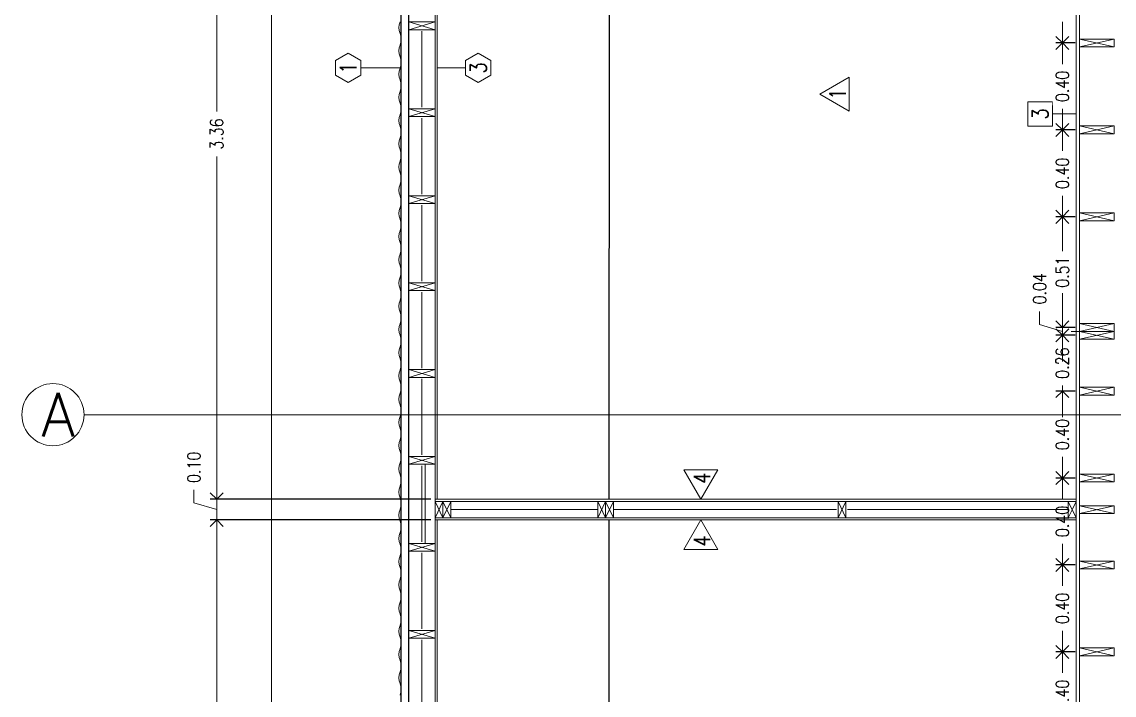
# Model space of a CAD drawing. Header units: metres. Extents: x -2 to 612, y -64 to 156.
# Drawn here: x 543.99 to 549.02, y 25.91 to 29.01 of the extents above; entities that cross this region are included whole.
import ezdxf
from ezdxf.enums import TextEntityAlignment as Align

# ---------------------------------------------------------------- set-up
doc = ezdxf.new("R2010")
doc.units = ezdxf.units.M
doc.header["$LTSCALE"] = 5
doc.header["$MEASUREMENT"] = 0
doc.layers.get('0').update_dxf_attribs({"color": 30})
doc.layers.get('DEFPOINTS').update_dxf_attribs({"color": 210})
doc.layers.add('_AUX', color=210, linetype='Continuous', lineweight=18, plot=False)
for name, color, linetype, lineweight in [('A-ANNO-DIMS', 3, 'Continuous', 18), ('A-ANNO-SYMB', 3, 'Continuous', 18), ('A-ANNO-TEXT', 3, 'Continuous', 18), ('A-DETL-MBND', 3, 'Continuous', 18), ('A-ELEV-IDEN', 3, 'Continuous', 18), ('A-ELEV-MBE2', 4, 'Continuous', 25), ('A-WALL-PATT', 8, 'Continuous', 18), ('A-WALL-STUD', 3, 'Continuous', 18)]:
    doc.layers.add(name, color=color, linetype=linetype, lineweight=lineweight)
doc.styles.add('E-ROMANS', font='romans.shx', dxfattribs={"width": 0.8})
doc.dimstyles.new('E-0050_ARW_12', dxfattribs={"dimscale": 0.001, "dimtxt": 60, "dimasz": 60, "dimexe": 30, "dimexo": 20, "dimgap": 30, "dimtad": 0, "dimzin": 0, "dimdsep": 46, "dimtxsty": 'E-ROMANS', "dimblk": 'OPEN90', "dimcen": 30, "dimclrd": 256, "dimclre": 256, "dimclrt": 256, "dimadec": 0, "dimazin": 0, "dimtfac": 1, "dimtmove": 1, "dimatfit": 3, "dimldrblk": 'OPEN90', "dimfxl": 1, "dimtfill": 1, "dimtolj": 1, "dimtzin": 0, "dimlwd": -1, "dimarcsym": 0})

# ---------------------------------------------------------------- blocks, each defined once
blk = doc.blocks.new('_Open90')
at = {"color": 0, "linetype": 'ByBlock', "lineweight": -2}
for p, q in [((0, 0), (-1, 0)), ((-0.5, 0.5), (0, 0)), ((0, 0), (-0.5, -0.5))]:
    blk.add_line(p, q, dxfattribs=at)
blk = doc.blocks.new('*D804')
at = {"layer": 'A-ANNO-DIMS', "lineweight": -2, "transparency": 16777216}
for p, q in [((548.8392, 26.1105), (548.751, 26.1105)), ((548.8392, 25.7105), (548.751, 25.7105))]:
    blk.add_line(p, q, dxfattribs=at)
at = {"layer": 'A-ANNO-DIMS', "transparency": 16777216}
for p, q in [((548.781, 26.0505), (548.781, 26.0137)), ((548.781, 25.7705), (548.781, 25.8074))]:
    blk.add_line(p, q, dxfattribs=at)
at = {"layer": 'DEFPOINTS', "color": 0, "transparency": 16777216}
for p in [(548.781, 26.1105), (548.8592, 26.1105), (548.8592, 25.7105)]:
    blk.add_point(p, dxfattribs=at)
at = {"layer": 'A-ANNO-DIMS', "transparency": 16777216, "xscale": 0.06, "yscale": 0.06, "zscale": 0.06}
for p, rotation in [((548.781, 26.1105), 90), ((548.781, 25.7105), 270)]:
    blk.add_blockref('_Open90', p, dxfattribs=dict(at, rotation=rotation))
at = {"layer": 'A-ANNO-DIMS', "transparency": 16777216, "insert": (548.781, 25.9105), "char_height": 0.06, "attachment_point": 5, "rotation": 90, "style": 'E-ROMANS', "bg_fill": 3, "box_fill_scale": 1.25, "bg_fill_color": 256, "bg_fill_true_color": 13158600, "bg_fill_transparency": 0}
blk.add_mtext('\\A1;0.40', dxfattribs=at)
blk = doc.blocks.new('*D805')
at = {"layer": 'A-ANNO-DIMS', "lineweight": -2, "transparency": 16777216}
for p, q in [((548.8392, 26.5105), (548.751, 26.5105)), ((548.8392, 26.1105), (548.751, 26.1105))]:
    blk.add_line(p, q, dxfattribs=at)
at = {"layer": 'A-ANNO-DIMS', "transparency": 16777216}
for p, q in [((548.781, 26.4505), (548.781, 26.4137)), ((548.781, 26.1705), (548.781, 26.2074))]:
    blk.add_line(p, q, dxfattribs=at)
at = {"layer": 'DEFPOINTS', "color": 0, "transparency": 16777216}
for p in [(548.781, 26.5105), (548.8592, 26.5105), (548.8592, 26.1105)]:
    blk.add_point(p, dxfattribs=at)
at = {"layer": 'A-ANNO-DIMS', "transparency": 16777216, "xscale": 0.06, "yscale": 0.06, "zscale": 0.06}
for p, rotation in [((548.781, 26.5105), 90), ((548.781, 26.1105), 270)]:
    blk.add_blockref('_Open90', p, dxfattribs=dict(at, rotation=rotation))
at = {"layer": 'A-ANNO-DIMS', "transparency": 16777216, "insert": (548.781, 26.3105), "char_height": 0.06, "attachment_point": 5, "rotation": 90, "style": 'E-ROMANS', "bg_fill": 3, "box_fill_scale": 1.25, "bg_fill_color": 256, "bg_fill_true_color": 13158600, "bg_fill_transparency": 0}
blk.add_mtext('\\A1;0.40', dxfattribs=at)
blk = doc.blocks.new('*D806')
at = {"layer": 'A-ANNO-DIMS', "lineweight": -2, "transparency": 16777216}
for p, q in [((548.8392, 26.9106), (548.751, 26.9106)), ((548.8392, 26.5105), (548.751, 26.5105))]:
    blk.add_line(p, q, dxfattribs=at)
at = {"layer": 'A-ANNO-DIMS', "transparency": 16777216}
for p, q in [((548.781, 26.8506), (548.781, 26.8137)), ((548.781, 26.5705), (548.781, 26.6074))]:
    blk.add_line(p, q, dxfattribs=at)
at = {"layer": 'DEFPOINTS', "color": 0, "transparency": 16777216}
for p in [(548.781, 26.9106), (548.8592, 26.9106), (548.8592, 26.5105)]:
    blk.add_point(p, dxfattribs=at)
at = {"layer": 'A-ANNO-DIMS', "transparency": 16777216, "xscale": 0.06, "yscale": 0.06, "zscale": 0.06}
for p, rotation in [((548.781, 26.9106), 90), ((548.781, 26.5105), 270)]:
    blk.add_blockref('_Open90', p, dxfattribs=dict(at, rotation=rotation))
at = {"layer": 'A-ANNO-DIMS', "transparency": 16777216, "insert": (548.781, 26.7105), "char_height": 0.06, "attachment_point": 5, "rotation": 90, "style": 'E-ROMANS', "bg_fill": 3, "box_fill_scale": 1.25, "bg_fill_color": 256, "bg_fill_true_color": 13158600, "bg_fill_transparency": 0}
blk.add_mtext('\\A1;0.40', dxfattribs=at)
blk = doc.blocks.new('*D807')
at = {"layer": 'A-ANNO-DIMS', "lineweight": -2, "transparency": 16777216}
for p, q in [((548.8392, 27.3105), (548.751, 27.3105)), ((548.8392, 26.9106), (548.751, 26.9106))]:
    blk.add_line(p, q, dxfattribs=at)
at = {"layer": 'A-ANNO-DIMS', "transparency": 16777216}
for p, q in [((548.781, 27.2505), (548.781, 27.2137)), ((548.781, 26.9706), (548.781, 27.0074))]:
    blk.add_line(p, q, dxfattribs=at)
at = {"layer": 'DEFPOINTS', "color": 0, "transparency": 16777216}
for p in [(548.781, 27.3105), (548.8592, 27.3105), (548.8592, 26.9106)]:
    blk.add_point(p, dxfattribs=at)
at = {"layer": 'A-ANNO-DIMS', "transparency": 16777216, "xscale": 0.06, "yscale": 0.06, "zscale": 0.06}
for p, rotation in [((548.781, 27.3105), 90), ((548.781, 26.9106), 270)]:
    blk.add_blockref('_Open90', p, dxfattribs=dict(at, rotation=rotation))
at = {"layer": 'A-ANNO-DIMS', "transparency": 16777216, "insert": (548.781, 27.1106), "char_height": 0.06, "attachment_point": 5, "rotation": 90, "style": 'E-ROMANS', "bg_fill": 3, "box_fill_scale": 1.25, "bg_fill_color": 256, "bg_fill_true_color": 13158600, "bg_fill_transparency": 0}
blk.add_mtext('\\A1;0.40', dxfattribs=at)
blk = doc.blocks.new('*D771')
at = {"layer": 'A-ANNO-DIMS', "transparency": 16777216}
for p, q in [((548.781, 27.6275), (548.781, 27.6875)), ((548.781, 27.5675), (548.781, 27.5422)), ((548.781, 27.3105), (548.781, 27.3359)), ((548.781, 27.2505), (548.781, 27.1905))]:
    blk.add_line(p, q, dxfattribs=at)
at = {"layer": 'A-ANNO-DIMS', "lineweight": -2, "transparency": 16777216}
for p, q in [((548.8392, 27.5675), (548.751, 27.5675)), ((548.8392, 27.3105), (548.751, 27.3105))]:
    blk.add_line(p, q, dxfattribs=at)
at = {"layer": 'DEFPOINTS', "color": 0, "transparency": 16777216}
for p in [(548.781, 27.5675), (548.8592, 27.5675), (548.8592, 27.3105)]:
    blk.add_point(p, dxfattribs=at)
at = {"layer": 'A-ANNO-DIMS', "transparency": 16777216, "xscale": 0.06, "yscale": 0.06, "zscale": 0.06}
for p, rotation in [((548.781, 27.5675), 270), ((548.781, 27.3105), 90)]:
    blk.add_blockref('_Open90', p, dxfattribs=dict(at, rotation=rotation))
at = {"layer": 'A-ANNO-DIMS', "transparency": 16777216, "insert": (548.781, 27.439), "char_height": 0.06, "attachment_point": 5, "rotation": 90, "style": 'E-ROMANS', "bg_fill": 3, "box_fill_scale": 1.25, "bg_fill_color": 256, "bg_fill_true_color": 13158600, "bg_fill_transparency": 0}
blk.add_mtext('\\A1;0.26', dxfattribs=at)
blk = doc.blocks.new('*D772')
at = {"layer": 'A-ANNO-DIMS', "transparency": 16777216}
for p, q in [((548.781, 27.6635), (548.781, 27.7235)), ((548.676, 27.617), (548.676, 27.677)), ((548.781, 27.5855), (548.676, 27.617)), ((548.781, 27.5675), (548.781, 27.6035)), ((548.781, 27.5675), (548.781, 27.6035)), ((548.781, 27.5075), (548.781, 27.4475))]:
    blk.add_line(p, q, dxfattribs=at)
at = {"layer": 'A-ANNO-DIMS', "lineweight": -2, "transparency": 16777216}
for p, q in [((548.8392, 27.6035), (548.751, 27.6035)), ((548.8392, 27.5675), (548.751, 27.5675))]:
    blk.add_line(p, q, dxfattribs=at)
at = {"layer": 'DEFPOINTS', "color": 0, "transparency": 16777216}
for p in [(548.781, 27.6035), (548.8592, 27.6035), (548.8592, 27.5675)]:
    blk.add_point(p, dxfattribs=at)
at = {"layer": 'A-ANNO-DIMS', "transparency": 16777216, "xscale": 0.06, "yscale": 0.06, "zscale": 0.06}
for p, rotation in [((548.781, 27.6035), 270), ((548.781, 27.5675), 90)]:
    blk.add_blockref('_Open90', p, dxfattribs=dict(at, rotation=rotation))
at = {"layer": 'A-ANNO-DIMS', "transparency": 16777216, "insert": (548.676, 27.7813), "char_height": 0.06, "attachment_point": 5, "rotation": 90, "style": 'E-ROMANS', "bg_fill": 3, "box_fill_scale": 1.25, "bg_fill_color": 256, "bg_fill_true_color": 13158600, "bg_fill_transparency": 0}
blk.add_mtext('\\A1;0.04', dxfattribs=at)
blk = doc.blocks.new('*D773')
at = {"layer": 'A-ANNO-DIMS', "lineweight": -2, "transparency": 16777216}
for p, q in [((548.8392, 28.1125), (548.751, 28.1125)), ((548.8392, 27.6035), (548.751, 27.6035))]:
    blk.add_line(p, q, dxfattribs=at)
at = {"layer": 'A-ANNO-DIMS', "transparency": 16777216}
for p, q in [((548.781, 28.0525), (548.781, 27.9543)), ((548.781, 27.6635), (548.781, 27.7618))]:
    blk.add_line(p, q, dxfattribs=at)
at = {"layer": 'DEFPOINTS', "color": 0, "transparency": 16777216}
for p in [(548.781, 28.1125), (548.8592, 28.1125), (548.8592, 27.6035)]:
    blk.add_point(p, dxfattribs=at)
at = {"layer": 'A-ANNO-DIMS', "transparency": 16777216, "xscale": 0.06, "yscale": 0.06, "zscale": 0.06}
for p, rotation in [((548.781, 28.1125), 90), ((548.781, 27.6035), 270)]:
    blk.add_blockref('_Open90', p, dxfattribs=dict(at, rotation=rotation))
at = {"layer": 'A-ANNO-DIMS', "transparency": 16777216, "insert": (548.781, 27.858), "char_height": 0.06, "attachment_point": 5, "rotation": 90, "style": 'E-ROMANS', "bg_fill": 3, "box_fill_scale": 1.25, "bg_fill_color": 256, "bg_fill_true_color": 13158600, "bg_fill_transparency": 0}
blk.add_mtext('\\A1;0.51', dxfattribs=at)
blk = doc.blocks.new('*D774')
at = {"layer": 'A-ANNO-DIMS', "lineweight": -2, "transparency": 16777216}
for p, q in [((548.8392, 28.5125), (548.751, 28.5125)), ((548.8392, 28.1125), (548.751, 28.1125))]:
    blk.add_line(p, q, dxfattribs=at)
at = {"layer": 'A-ANNO-DIMS', "transparency": 16777216}
for p, q in [((548.781, 28.4525), (548.781, 28.4157)), ((548.781, 28.1725), (548.781, 28.2094))]:
    blk.add_line(p, q, dxfattribs=at)
at = {"layer": 'DEFPOINTS', "color": 0, "transparency": 16777216}
for p in [(548.781, 28.5125), (548.8592, 28.5125), (548.8592, 28.1125)]:
    blk.add_point(p, dxfattribs=at)
at = {"layer": 'A-ANNO-DIMS', "transparency": 16777216, "xscale": 0.06, "yscale": 0.06, "zscale": 0.06}
for p, rotation in [((548.781, 28.5125), 90), ((548.781, 28.1125), 270)]:
    blk.add_blockref('_Open90', p, dxfattribs=dict(at, rotation=rotation))
at = {"layer": 'A-ANNO-DIMS', "transparency": 16777216, "insert": (548.781, 28.3125), "char_height": 0.06, "attachment_point": 5, "rotation": 90, "style": 'E-ROMANS', "bg_fill": 3, "box_fill_scale": 1.25, "bg_fill_color": 256, "bg_fill_true_color": 13158600, "bg_fill_transparency": 0}
blk.add_mtext('\\A1;0.40', dxfattribs=at)
blk = doc.blocks.new('*D775')
at = {"layer": 'A-ANNO-DIMS', "lineweight": -2, "transparency": 16777216}
for p, q in [((548.8392, 28.9125), (548.751, 28.9125)), ((548.8392, 28.5125), (548.751, 28.5125))]:
    blk.add_line(p, q, dxfattribs=at)
at = {"layer": 'A-ANNO-DIMS', "transparency": 16777216}
for p, q in [((548.781, 28.8525), (548.781, 28.8157)), ((548.781, 28.5725), (548.781, 28.6094))]:
    blk.add_line(p, q, dxfattribs=at)
at = {"layer": 'DEFPOINTS', "color": 0, "transparency": 16777216}
for p in [(548.781, 28.9125), (548.8592, 28.9125), (548.8592, 28.5125)]:
    blk.add_point(p, dxfattribs=at)
at = {"layer": 'A-ANNO-DIMS', "transparency": 16777216, "xscale": 0.06, "yscale": 0.06, "zscale": 0.06}
for p, rotation in [((548.781, 28.9125), 90), ((548.781, 28.5125), 270)]:
    blk.add_blockref('_Open90', p, dxfattribs=dict(at, rotation=rotation))
at = {"layer": 'A-ANNO-DIMS', "transparency": 16777216, "insert": (548.781, 28.7125), "char_height": 0.06, "attachment_point": 5, "rotation": 90, "style": 'E-ROMANS', "bg_fill": 3, "box_fill_scale": 1.25, "bg_fill_color": 256, "bg_fill_true_color": 13158600, "bg_fill_transparency": 0}
blk.add_mtext('\\A1;0.40', dxfattribs=at)
blk = doc.blocks.new('*D776')
at = {"layer": 'A-ANNO-DIMS', "lineweight": -2, "transparency": 16777216}
for p, q in [((548.8392, 29.3125), (548.751, 29.3125)), ((548.8392, 28.9125), (548.751, 28.9125))]:
    blk.add_line(p, q, dxfattribs=at)
at = {"layer": 'A-ANNO-DIMS', "transparency": 16777216}
for p, q in [((548.781, 29.2525), (548.781, 29.2157)), ((548.781, 28.9725), (548.781, 29.0094))]:
    blk.add_line(p, q, dxfattribs=at)
at = {"layer": 'DEFPOINTS', "color": 0, "transparency": 16777216}
for p in [(548.781, 29.3125), (548.8592, 29.3125), (548.8592, 28.9125)]:
    blk.add_point(p, dxfattribs=at)
at = {"layer": 'A-ANNO-DIMS', "transparency": 16777216, "xscale": 0.06, "yscale": 0.06, "zscale": 0.06}
for p, rotation in [((548.781, 29.3125), 90), ((548.781, 28.9125), 270)]:
    blk.add_blockref('_Open90', p, dxfattribs=dict(at, rotation=rotation))
at = {"layer": 'A-ANNO-DIMS', "transparency": 16777216, "insert": (548.781, 29.1125), "char_height": 0.06, "attachment_point": 5, "rotation": 90, "style": 'E-ROMANS', "bg_fill": 3, "box_fill_scale": 1.25, "bg_fill_color": 256, "bg_fill_true_color": 13158600, "bg_fill_transparency": 0}
blk.add_mtext('\\A1;0.40', dxfattribs=at)
blk = doc.blocks.new('*D1428')
at = {"layer": 'A-ANNO-DIMS', "lineweight": -2, "transparency": 16777216}
for p, q in [((545.8742, 26.7175), (544.8596, 26.7175)), ((545.8742, 23.3255), (544.8596, 23.3255))]:
    blk.add_line(p, q, dxfattribs=at)
at = {"layer": 'A-ANNO-DIMS', "transparency": 16777216}
for p, q in [((544.8896, 26.6575), (544.8896, 25.1235)), ((544.8896, 23.3855), (544.8896, 24.9195))]:
    blk.add_line(p, q, dxfattribs=at)
at = {"layer": 'DEFPOINTS', "color": 0, "transparency": 16777216}
for p in [(544.8896, 26.7175), (545.8942, 26.7175), (545.8942, 23.3255)]:
    blk.add_point(p, dxfattribs=at)
at = {"layer": 'A-ANNO-DIMS', "transparency": 16777216, "xscale": 0.06, "yscale": 0.06, "zscale": 0.06}
for p, rotation in [((544.8896, 26.7175), 90), ((544.8896, 23.3255), 270)]:
    blk.add_blockref('_Open90', p, dxfattribs=dict(at, rotation=rotation))
at = {"layer": 'A-ANNO-DIMS', "transparency": 16777216, "insert": (544.8896, 25.0215), "char_height": 0.06, "attachment_point": 5, "rotation": 90, "style": 'E-ROMANS', "bg_fill": 3, "box_fill_scale": 1.25, "bg_fill_color": 256, "bg_fill_true_color": 13158600, "bg_fill_transparency": 0}
blk.add_mtext('\\A1;3.39', dxfattribs=at)
blk = doc.blocks.new('*D813')
at = {"layer": 'A-ANNO-DIMS', "transparency": 16777216}
for p, q in [((544.8896, 26.8725), (544.8896, 26.9325)), ((544.7846, 26.7965), (544.7846, 26.8565)), ((544.8896, 26.765), (544.7846, 26.7965)), ((544.8896, 26.7175), (544.8896, 26.8125)), ((544.8896, 26.7175), (544.8896, 26.8125)), ((544.8896, 26.6575), (544.8896, 26.5975))]:
    blk.add_line(p, q, dxfattribs=at)
at = {"layer": 'A-ANNO-DIMS', "lineweight": -2, "transparency": 16777216}
for p, q in [((545.8742, 26.8125), (544.8596, 26.8125)), ((545.8742, 26.7175), (544.8596, 26.7175))]:
    blk.add_line(p, q, dxfattribs=at)
at = {"layer": 'DEFPOINTS', "color": 0, "transparency": 16777216}
for p in [(544.8896, 26.8125), (545.8942, 26.8125), (545.8942, 26.7175)]:
    blk.add_point(p, dxfattribs=at)
at = {"layer": 'A-ANNO-DIMS', "transparency": 16777216, "xscale": 0.06, "yscale": 0.06, "zscale": 0.06}
for p, rotation in [((544.8896, 26.8125), 270), ((544.8896, 26.7175), 90)]:
    blk.add_blockref('_Open90', p, dxfattribs=dict(at, rotation=rotation))
at = {"layer": 'A-ANNO-DIMS', "transparency": 16777216, "insert": (544.7846, 26.9597), "char_height": 0.06, "attachment_point": 5, "rotation": 90, "style": 'E-ROMANS', "bg_fill": 3, "box_fill_scale": 1.25, "bg_fill_color": 256, "bg_fill_true_color": 13158600, "bg_fill_transparency": 0}
blk.add_mtext('\\A1;0.10', dxfattribs=at)
blk = doc.blocks.new('*D1429')
at = {"layer": 'A-ANNO-DIMS', "lineweight": -2, "transparency": 16777216}
for p, q in [((545.8742, 30.1745), (544.8596, 30.1745)), ((545.8742, 26.8125), (544.8596, 26.8125))]:
    blk.add_line(p, q, dxfattribs=at)
at = {"layer": 'A-ANNO-DIMS', "transparency": 16777216}
for p, q in [((544.8896, 30.1145), (544.8896, 28.5967)), ((544.8896, 26.8725), (544.8896, 28.3904))]:
    blk.add_line(p, q, dxfattribs=at)
at = {"layer": 'DEFPOINTS', "color": 0, "transparency": 16777216}
for p in [(544.8896, 30.1745), (545.8942, 30.1745), (545.8942, 26.8125)]:
    blk.add_point(p, dxfattribs=at)
at = {"layer": 'A-ANNO-DIMS', "transparency": 16777216, "xscale": 0.06, "yscale": 0.06, "zscale": 0.06}
for p, rotation in [((544.8896, 30.1745), 90), ((544.8896, 26.8125), 270)]:
    blk.add_blockref('_Open90', p, dxfattribs=dict(at, rotation=rotation))
at = {"layer": 'A-ANNO-DIMS', "transparency": 16777216, "insert": (544.8896, 28.4935), "char_height": 0.06, "attachment_point": 5, "rotation": 90, "style": 'E-ROMANS', "bg_fill": 3, "box_fill_scale": 1.25, "bg_fill_color": 256, "bg_fill_true_color": 13158600, "bg_fill_transparency": 0}
blk.add_mtext('\\A1;3.36', dxfattribs=at)

msp = doc.modelspace()

# ---------------------------------------------------------------- linework, layer by layer
at = {"layer": 'A-ANNO-SYMB'}
msp.add_circle((544.13592, 27.20204), 0.14303, dxfattribs=at)
for centre, start, end in [((545.80124, 28.98314), 158.58135, 201.41865), ((545.66505, 28.92972), 338.58135, 21.41865), ((545.80124, 28.87629), 158.58135, 201.41865), ((545.66505, 28.82287), 338.58135, 21.41865), ((545.80124, 28.76945), 158.58135, 201.41865), ((545.66505, 28.71602), 338.58135, 21.41865), ((545.80124, 28.6626), 158.58135, 201.41865), ((545.66505, 28.60917), 338.58135, 21.41865), ((545.80124, 28.55575), 158.58135, 201.41865), ((545.66505, 28.50232), 338.58135, 21.41865), ((545.80124, 28.4489), 158.58135, 201.41865), ((545.66505, 28.39548), 338.58135, 21.41865), ((545.80124, 28.34205), 158.58135, 201.41865), ((545.66505, 28.28863), 338.58135, 21.41865), ((545.80124, 28.2352), 158.58135, 201.41865), ((545.66505, 28.18178), 338.58135, 21.41865), ((545.80124, 28.12835), 158.58135, 201.41865), ((545.66505, 28.07493), 338.58135, 21.41865), ((545.80124, 28.02151), 158.58135, 201.41865), ((545.66505, 27.96808), 338.58135, 21.41865), ((545.80124, 27.91466), 158.58135, 201.41865), ((545.66505, 27.86123), 338.58135, 21.41865), ((545.80124, 27.80781), 158.58135, 201.41865), ((545.66505, 27.75438), 338.58135, 21.41865), ((545.80124, 27.70096), 158.58135, 201.41865), ((545.66505, 27.64754), 338.58135, 21.41865), ((545.80124, 27.59411), 158.58135, 201.41865), ((545.66505, 27.54069), 338.58135, 21.41865), ((545.80124, 27.48726), 158.58135, 201.41865), ((545.66505, 27.43384), 338.58135, 21.41865), ((545.80124, 27.38041), 158.58135, 201.41865), ((545.66505, 27.32699), 338.58135, 21.41865), ((545.80124, 27.27357), 158.58135, 201.41865), ((545.66505, 27.22014), 338.58135, 21.41865), ((545.80124, 27.16672), 158.58135, 201.41865), ((545.66505, 27.11329), 338.58135, 21.41865), ((545.80124, 27.05987), 158.58135, 201.41865), ((545.66505, 27.00644), 338.58135, 21.41865), ((545.80124, 26.95302), 158.58135, 201.41865), ((545.66505, 26.8996), 338.58135, 21.41865), ((545.80124, 26.84617), 158.58135, 201.41865), ((545.66505, 26.79275), 338.58135, 21.41865), ((545.80124, 26.73932), 158.58135, 201.41865), ((545.66505, 26.6859), 338.58135, 21.41865), ((545.80124, 26.63247), 158.58135, 201.41865), ((545.66505, 26.57905), 338.58135, 21.41865), ((545.80124, 26.52563), 158.58135, 201.41865), ((545.66505, 26.4722), 338.58135, 21.41865), ((545.80124, 26.41878), 158.58135, 201.41865), ((545.66505, 26.36535), 338.58135, 21.41865), ((545.80124, 26.31193), 158.58135, 201.41865), ((545.66505, 26.2585), 338.58135, 21.41865), ((545.80124, 26.20508), 158.58135, 201.41865), ((545.66505, 26.15166), 338.58135, 21.41865), ((545.80124, 26.09823), 158.58135, 201.41865), ((545.66505, 26.04481), 338.58135, 21.41865), ((545.80124, 25.99138), 158.58135, 201.41865), ((545.66505, 25.93796), 338.58135, 21.41865)]:
    msp.add_arc(centre, 0.07315, start, end, dxfattribs=at)
at = {"layer": 'A-ANNO-TEXT'}
for p, q in [((545.73314, 28.7977), (545.55301, 28.7977)), ((546.03508, 28.7977), (545.90419, 28.7977)), ((548.73502, 28.58594), (548.84422, 28.58594))]:
    msp.add_line(p, q, dxfattribs=at)
for points in [[(545.55301, 28.76403), (545.4947, 28.73037), (545.43639, 28.76403), (545.43639, 28.83136), (545.4947, 28.86503), (545.55301, 28.83136)], [(546.15169, 28.76403), (546.09338, 28.73037), (546.03508, 28.76403), (546.03508, 28.83136), (546.09338, 28.86503), (546.15169, 28.83136)], [(547.66433, 28.67735), (547.80019, 28.75579), (547.80019, 28.59892)], [(548.62252, 28.64219), (548.62252, 28.52969), (548.73502, 28.52969), (548.73502, 28.64219)], [(547.11677, 26.81254), (547.19521, 26.9484), (547.03833, 26.9484)], [(547.11677, 26.71754), (547.19521, 26.58168), (547.03833, 26.58168)]]:
    msp.add_lwpolyline(points, close=True, dxfattribs=at)
at = {"layer": 'A-DETL-MBND'}
for p, q in [((545.89419, 30.17454), (545.89419, 26.80254)), ((545.90419, 30.17454), (545.90419, 26.81254)), ((545.89419, 23.31554), (545.89419, 26.72754)), ((545.90419, 23.32554), (545.90419, 26.71754))]:
    msp.add_line(p, q, dxfattribs=at)
for points in [[(548.84422, 23.32554), (548.84422, 30.17454)], [(548.85922, 23.32554), (548.85922, 30.17454)]]:
    msp.add_lwpolyline(points, dxfattribs=at)
at = {"layer": 'A-ELEV-MBE2'}
for p, q in [((546.69599, 26.81254), (546.6974, 30.16451)), ((546.69599, 23.33554), (546.69599, 26.71754))]:
    msp.add_line(p, q, dxfattribs=at)
for points in [[(545.73819, 22.96653), (545.73819, 30.54854)], [(545.77419, 22.96653), (545.77419, 30.49754)]]:
    msp.add_lwpolyline(points, dxfattribs=at)
at = {"layer": 'A-WALL-PATT', "ltscale": 0.15}
for p, q in [((545.83419, 28.96653), (545.83419, 28.61653)), ((545.83419, 28.56653), (545.83419, 28.21653)), ((545.83419, 28.16653), (545.83419, 27.81653)), ((545.83419, 27.76653), (545.83419, 27.41653)), ((545.83419, 27.36653), (545.83419, 27.01653)), ((545.83419, 26.96653), (545.83419, 26.61653)), ((545.83419, 26.56653), (545.83419, 26.21653)), ((545.83419, 26.16653), (545.83419, 25.81653))]:
    msp.add_line(p, q, dxfattribs=at)
at = {"layer": 'A-WALL-PATT', "ltscale": 0.1}
for points in [[(546.64322, 26.76504), (545.96619, 26.76504)], [(547.74172, 26.76504), (546.71522, 26.76504)]]:
    msp.add_lwpolyline(points, dxfattribs=at)
at = {"layer": 'A-WALL-STUD'}
for p, q in [((545.96619, 26.80254), (545.93019, 26.72754)), ((545.96619, 26.72754), (545.93019, 26.80254)), ((546.67922, 26.80254), (546.64322, 26.72754)), ((546.67922, 26.72754), (546.64322, 26.80254)), ((546.71522, 26.80254), (546.67922, 26.72754)), ((546.71522, 26.72754), (546.67922, 26.80254)), ((547.78472, 26.80254), (547.74872, 26.72754)), ((547.78472, 26.72754), (547.74872, 26.80254))]:
    msp.add_line(p, q, dxfattribs=at)
for points in [[(545.96619, 26.80254), (545.96619, 26.72754), (545.93019, 26.72754), (545.93019, 26.80254)], [(546.67922, 26.80254), (546.67922, 26.72754), (546.64322, 26.72754), (546.64322, 26.80254)], [(546.71522, 26.80254), (546.71522, 26.72754), (546.67922, 26.72754), (546.67922, 26.80254)], [(547.78472, 26.80254), (547.78472, 26.72754), (547.74872, 26.72754), (547.74872, 26.80254)]]:
    msp.add_lwpolyline(points, close=True, dxfattribs=at)

# ---------------------------------------------------------------- texts
at = {"layer": 'A-ANNO-TEXT', "char_height": 0.075, "attachment_point": 5, "style": 'E-ROMANS'}
for s, insert, rotation in [('\\pi-0.45,l0.45,t0.45;3', (546.09338, 28.7977), 89.99952), ('\\pi-0.45,l0.45,t0.45;1', (545.4947, 28.7977), 89.99952), ('\\pi-0.45,l0.45,t0.45;1', (547.74758, 28.67735), 89.99952), ('\\pi-0.45,l0.45,t0.45;3', (548.67877, 28.58594), 89.99952), ('\\pi-0.45,l0.45,t0.45;4', (547.12242, 26.90944), 90.00048), ('\\pi-0.45,l0.45,t0.45;4', (547.12242, 26.62063), 89.99952)]:
    msp.add_mtext(s, dxfattribs=dict(at, insert=insert, rotation=rotation))
at = {"layer": 'A-ANNO-TEXT', "style": 'E-ROMANS'}
msp.add_attdef('A', text='0.00', height=0.2, dxfattribs=at).set_placement((544.16016, 27.20204), align=Align.MIDDLE_CENTER)

# ---------------------------------------------------------------- next in the draw order: dimensions: what is measured, and where the dimension line sits
at = {"layer": 'A-ANNO-DIMS'}
dim = msp.add_linear_dim(base=(548.78101, 26.11055), p1=(548.85922, 25.71054), p2=(548.85922, 26.11055), angle=90, dimstyle='E-0050_ARW_12', dxfattribs=at)
dim.commit()
dim.dimension.update_dxf_attribs({"geometry": '*D804', "text_midpoint": (548.78101, 25.91054)})

# ---------------------------------------------------------------- next in the draw order: dimensions: what is measured, and where the dimension line sits
dim = msp.add_linear_dim(base=(548.78101, 26.51055), p1=(548.85922, 26.11055), p2=(548.85922, 26.51055), angle=90, dimstyle='E-0050_ARW_12', dxfattribs=at)
dim.commit()
dim.dimension.update_dxf_attribs({"geometry": '*D805', "text_midpoint": (548.78101, 26.31055)})

# ---------------------------------------------------------------- next in the draw order: linework, layer by layer
at = {"layer": 'A-WALL-STUD'}
for points in [[(548.85922, 26.12855), (549.01922, 26.12855), (549.01922, 26.09255), (548.85922, 26.09255), (548.85922, 26.12855)], [(548.85922, 26.09255), (549.01922, 26.12855)], [(548.85922, 26.12855), (549.01922, 26.09255)]]:
    msp.add_lwpolyline(points, dxfattribs=at)

# ---------------------------------------------------------------- next in the draw order: dimensions: what is measured, and where the dimension line sits
at = {"layer": 'A-ANNO-DIMS'}
dim = msp.add_linear_dim(base=(548.78101, 26.91055), p1=(548.85922, 26.51055), p2=(548.85922, 26.91055), angle=90, dimstyle='E-0050_ARW_12', dxfattribs=at)
dim.commit()
dim.dimension.update_dxf_attribs({"geometry": '*D806', "text_midpoint": (548.78101, 26.71055)})

# ---------------------------------------------------------------- next in the draw order: linework, layer by layer
at = {"layer": 'A-DETL-MBND'}
for points in [[(548.84422, 26.81254), (545.89419, 26.81254)], [(548.84422, 26.80254), (545.96619, 26.80254)], [(548.84422, 26.71754), (545.89419, 26.71754)], [(548.84422, 26.72754), (545.96619, 26.72754)]]:
    msp.add_lwpolyline(points, dxfattribs=at)
at = {"layer": 'A-WALL-PATT', "ltscale": 0.1}
msp.add_lwpolyline([(548.80822, 26.76504), (547.79172, 26.76504)], dxfattribs=at)
at = {"layer": 'A-WALL-STUD'}
for p, q in [((548.84422, 26.80254), (548.80822, 26.72754)), ((548.84422, 26.72754), (548.80822, 26.80254))]:
    msp.add_line(p, q, dxfattribs=at)
msp.add_lwpolyline([(548.84422, 26.80254), (548.84422, 26.72754), (548.80822, 26.72754), (548.80822, 26.80254)], close=True, dxfattribs=at)
for points in [[(548.85922, 26.78304), (549.01922, 26.78304), (549.01922, 26.74704), (548.85922, 26.74704), (548.85922, 26.78304)], [(548.85922, 26.74704), (549.01922, 26.78304)], [(548.85922, 26.78304), (549.01922, 26.74704)], [(548.85922, 26.52855), (549.01922, 26.52855), (549.01922, 26.49255), (548.85922, 26.49255), (548.85922, 26.52855)], [(548.85922, 26.49255), (549.01922, 26.52855)], [(548.85922, 26.52855), (549.01922, 26.49255)]]:
    msp.add_lwpolyline(points, dxfattribs=at)

# ---------------------------------------------------------------- next in the draw order: dimensions: what is measured, and where the dimension line sits
at = {"layer": 'A-ANNO-DIMS'}
dim = msp.add_linear_dim(base=(548.78101, 27.31055), p1=(548.85922, 26.91055), p2=(548.85922, 27.31055), angle=90, dimstyle='E-0050_ARW_12', dxfattribs=at)
dim.commit()
dim.dimension.update_dxf_attribs({"geometry": '*D807', "text_midpoint": (548.78101, 27.11055)})

# ---------------------------------------------------------------- next in the draw order: linework, layer by layer
at = {"layer": 'A-ANNO-SYMB'}
msp.add_line((552.88868, 27.20204), (544.27894, 27.20204), dxfattribs=at)
at = {"layer": 'A-WALL-STUD'}
for points in [[(548.85922, 26.92855), (549.01922, 26.92855), (549.01922, 26.89255), (548.85922, 26.89255), (548.85922, 26.92855)], [(548.85922, 26.89255), (549.01922, 26.92855)], [(548.85922, 26.92855), (549.01922, 26.89255)]]:
    msp.add_lwpolyline(points, dxfattribs=at)

# ---------------------------------------------------------------- next in the draw order: dimensions: what is measured, and where the dimension line sits
at = {"layer": 'A-ANNO-DIMS'}
dim = msp.add_linear_dim(base=(544.88959, 26.71754), p1=(545.89419, 23.32554), p2=(545.89419, 26.71754), angle=90, dimstyle='E-0050_ARW_12', dxfattribs=at)
dim.commit()
dim.dimension.update_dxf_attribs({"geometry": '*D1428', "text_midpoint": (544.88959, 25.02154)})

# ---------------------------------------------------------------- next in the draw order: linework, layer by layer
at = {"layer": 'A-WALL-STUD'}
msp.add_lwpolyline([(545.77419, 26.20953), (545.77419, 26.17353), (545.89419, 26.17353), (545.89419, 26.20953)], close=True, dxfattribs=at)
for points in [[(545.77419, 26.17353), (545.89419, 26.20953)], [(545.89419, 26.17353), (545.77419, 26.20953)]]:
    msp.add_lwpolyline(points, dxfattribs=at)

# ---------------------------------------------------------------- next in the draw order: dimensions: what is measured, and where the dimension line sits
at = {"layer": 'A-ANNO-DIMS'}
for base, p1, p2, picture, middle in [((548.78101, 27.56755), (548.85922, 27.31055), (548.85922, 27.56755), '*D771', (548.78101, 27.43905)), ((544.8895911404, 26.8125365956), (545.8941936844, 26.7175365956), (545.8941936844, 26.8125365956), '*D813', (544.7845911404, 26.8865365956))]:
    dim = msp.add_linear_dim(base=base, p1=p1, p2=p2, angle=90, dimstyle='E-0050_ARW_12', dxfattribs=at)
    dim.commit()
    dim.dimension.update_dxf_attribs({"geometry": picture, "text_midpoint": middle})

# ---------------------------------------------------------------- next in the draw order: linework, layer by layer
at = {"layer": 'A-WALL-STUD'}
for points in [[(548.85922, 27.32855), (549.01922, 27.32855), (549.01922, 27.29255), (548.85922, 27.29255), (548.85922, 27.32855)], [(548.85922, 27.29255), (549.01922, 27.32855)], [(548.85922, 27.32855), (549.01922, 27.29255)], [(545.77419, 26.57353), (545.89419, 26.60953)], [(545.89419, 26.57353), (545.77419, 26.60953)]]:
    msp.add_lwpolyline(points, dxfattribs=at)
msp.add_lwpolyline([(545.77419, 26.60953), (545.77419, 26.57353), (545.89419, 26.57353), (545.89419, 26.60953)], close=True, dxfattribs=at)

# ---------------------------------------------------------------- next in the draw order: dimensions: what is measured, and where the dimension line sits
at = {"layer": 'A-ANNO-DIMS'}
for base, p1, p2, picture, middle in [((544.88959, 30.17454), (545.89419, 26.81254), (545.89419, 30.17454), '*D1429', (544.88959, 28.49354)), ((548.78101, 27.60355), (548.85922, 27.56755), (548.85922, 27.60355), '*D772', (548.67601, 27.70705))]:
    dim = msp.add_linear_dim(base=base, p1=p1, p2=p2, angle=90, dimstyle='E-0050_ARW_12', dxfattribs=at)
    dim.commit()
    dim.dimension.update_dxf_attribs({"geometry": picture, "text_midpoint": middle})

# ---------------------------------------------------------------- next in the draw order: linework, layer by layer
at = {"layer": 'A-DETL-MBND'}
msp.add_lwpolyline([(545.84919, 26.97353), (545.84919, 26.60953)], dxfattribs=at)
at = {"layer": 'A-ELEV-IDEN'}
msp.add_lwpolyline([(545.71639, 22.93905), (545.14227, 22.93905), (545.14227, 30.56102), (545.71639, 30.56102)], dxfattribs=at)
at = {"layer": 'A-WALL-STUD'}
for p, q in [((545.93019, 26.80254), (545.89419, 26.72754)), ((545.93019, 26.72754), (545.89419, 26.80254))]:
    msp.add_line(p, q, dxfattribs=at)
for points in [[(545.77419, 29.00953), (545.77419, 28.97353), (545.89419, 28.97353), (545.89419, 29.00953)], [(545.77419, 28.60953), (545.77419, 28.57353), (545.89419, 28.57353), (545.89419, 28.60953)], [(545.77419, 28.20953), (545.77419, 28.17353), (545.89419, 28.17353), (545.89419, 28.20953)], [(545.77419, 27.80953), (545.77419, 27.77353), (545.89419, 27.77353), (545.89419, 27.80953)], [(545.77419, 27.40953), (545.77419, 27.37353), (545.89419, 27.37353), (545.89419, 27.40953)], [(545.77419, 27.00953), (545.77419, 26.97353), (545.89419, 26.97353), (545.89419, 27.00953)], [(545.93019, 26.80254), (545.93019, 26.72754), (545.89419, 26.72754), (545.89419, 26.80254)]]:
    msp.add_lwpolyline(points, close=True, dxfattribs=at)
for points in [[(545.77419, 28.97353), (545.89419, 29.00953)], [(545.89419, 28.97353), (545.77419, 29.00953)], [(545.77419, 28.57353), (545.89419, 28.60953)], [(545.89419, 28.57353), (545.77419, 28.60953)], [(545.77419, 28.17353), (545.89419, 28.20953)], [(545.89419, 28.17353), (545.77419, 28.20953)], [(545.77419, 27.77353), (545.89419, 27.80953)], [(545.89419, 27.77353), (545.77419, 27.80953)], [(545.77419, 27.37353), (545.89419, 27.40953)], [(545.89419, 27.37353), (545.77419, 27.40953)], [(545.77419, 26.97353), (545.89419, 27.00953)], [(545.89419, 26.97353), (545.77419, 27.00953)]]:
    msp.add_lwpolyline(points, dxfattribs=at)

# ---------------------------------------------------------------- next in the draw order: dimensions: what is measured, and where the dimension line sits
at = {"layer": 'A-ANNO-DIMS'}
dim = msp.add_linear_dim(base=(548.78101, 28.11254), p1=(548.85922, 27.60355), p2=(548.85922, 28.11254), angle=90, dimstyle='E-0050_ARW_12', dxfattribs=at)
dim.commit()
dim.dimension.update_dxf_attribs({"geometry": '*D773', "text_midpoint": (548.78101, 27.85804)})

# ---------------------------------------------------------------- next in the draw order: linework, layer by layer
at = {"layer": '_AUX'}
msp.add_line((548.85922, 27.58555), (548.82144, 27.58555), dxfattribs=at)
at = {"layer": 'A-WALL-STUD'}
for points in [[(548.85922, 27.62155), (549.01922, 27.62155), (549.01922, 27.58555), (548.85922, 27.58555), (548.85922, 27.62155)], [(548.85922, 27.58555), (549.01922, 27.62155)], [(548.85922, 27.62155), (549.01922, 27.58555)], [(548.85922, 27.58555), (549.01922, 27.58555), (549.01922, 27.54955), (548.85922, 27.54955), (548.85922, 27.58555)], [(548.85922, 27.54955), (549.01922, 27.58555)], [(548.85922, 27.58555), (549.01922, 27.54955)]]:
    msp.add_lwpolyline(points, dxfattribs=at)

# ---------------------------------------------------------------- next in the draw order: dimensions: what is measured, and where the dimension line sits
at = {"layer": 'A-ANNO-DIMS'}
dim = msp.add_linear_dim(base=(548.78101, 28.51254), p1=(548.85922, 28.11254), p2=(548.85922, 28.51254), angle=90, dimstyle='E-0050_ARW_12', dxfattribs=at)
dim.commit()
dim.dimension.update_dxf_attribs({"geometry": '*D774', "text_midpoint": (548.78101, 28.31254)})

# ---------------------------------------------------------------- next in the draw order: linework, layer by layer
at = {"layer": 'A-WALL-STUD'}
for points in [[(548.85922, 28.13054), (549.01922, 28.13054), (549.01922, 28.09454), (548.85922, 28.09454), (548.85922, 28.13054)], [(548.85922, 28.09454), (549.01922, 28.13054)], [(548.85922, 28.13054), (549.01922, 28.09454)]]:
    msp.add_lwpolyline(points, dxfattribs=at)

# ---------------------------------------------------------------- next in the draw order: dimensions: what is measured, and where the dimension line sits
at = {"layer": 'A-ANNO-DIMS'}
dim = msp.add_linear_dim(base=(548.78101, 28.91254), p1=(548.85922, 28.51254), p2=(548.85922, 28.91254), angle=90, dimstyle='E-0050_ARW_12', dxfattribs=at)
dim.commit()
dim.dimension.update_dxf_attribs({"geometry": '*D775', "text_midpoint": (548.78101, 28.71254)})

# ---------------------------------------------------------------- next in the draw order: linework, layer by layer
at = {"layer": 'A-WALL-STUD'}
for points in [[(548.85922, 28.53054), (549.01922, 28.53054), (549.01922, 28.49454), (548.85922, 28.49454), (548.85922, 28.53054)], [(548.85922, 28.49454), (549.01922, 28.53054)], [(548.85922, 28.53054), (549.01922, 28.49454)]]:
    msp.add_lwpolyline(points, dxfattribs=at)

# ---------------------------------------------------------------- next in the draw order: dimensions: what is measured, and where the dimension line sits
at = {"layer": 'A-ANNO-DIMS'}
dim = msp.add_linear_dim(base=(548.78101, 29.31254), p1=(548.85922, 28.91254), p2=(548.85922, 29.31254), angle=90, dimstyle='E-0050_ARW_12', dxfattribs=at)
dim.commit()
dim.dimension.update_dxf_attribs({"geometry": '*D776', "text_midpoint": (548.78101, 29.11254)})

# ---------------------------------------------------------------- next in the draw order: linework, layer by layer
at = {"layer": 'A-WALL-STUD'}
for points in [[(548.85922, 28.93054), (549.01922, 28.93054), (549.01922, 28.89454), (548.85922, 28.89454), (548.85922, 28.93054)], [(548.85922, 28.89454), (549.01922, 28.93054)], [(548.85922, 28.93054), (549.01922, 28.89454)]]:
    msp.add_lwpolyline(points, dxfattribs=at)

doc.saveas('drawing.dxf')
